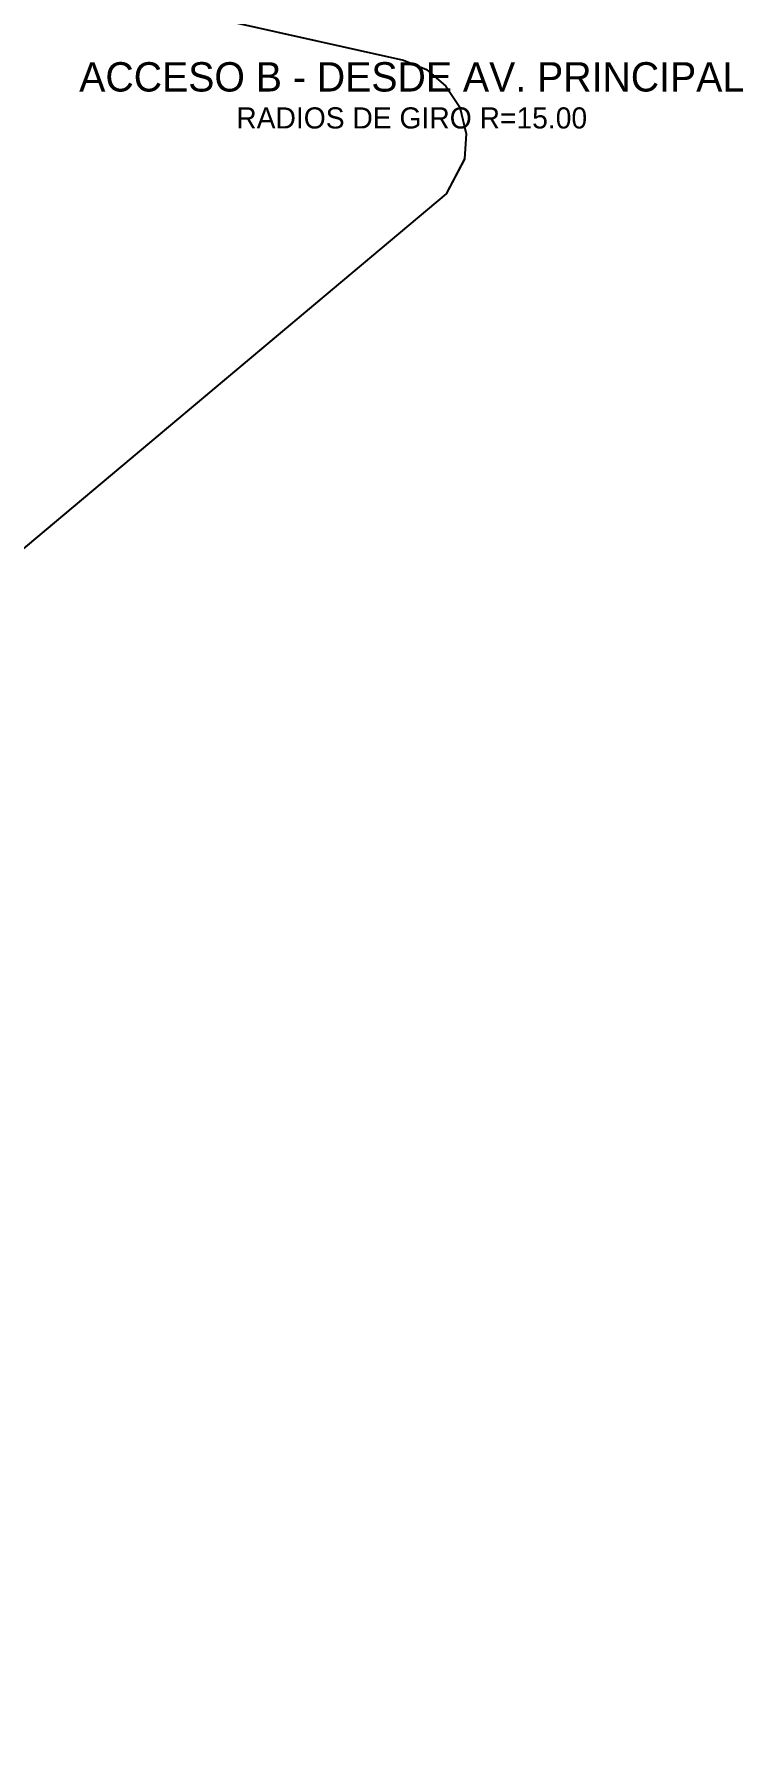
# Model space of a CAD drawing. Header units: metres. Extents: x 357848 to 358234, y 2285108 to 2285465.
# Drawn here: x 358028.8 to 358089.2, y 2285119.7 to 2285264.8 of the extents above; entities that cross this region are included whole.
import ezdxf
from ezdxf.enums import TextEntityAlignment as Align

# ---------------------------------------------------------------- set-up
doc = ezdxf.new("R2010")
doc.units = ezdxf.units.M
for name, color, linetype in [('ACCESO', 1, 'Continuous'), ('PARQUE-LINEAL', 94, 'Continuous'), ('POLIGONO', 5, 'Continuous')]:
    doc.layers.add(name, color=color, linetype=linetype)

msp = doc.modelspace()

# ---------------------------------------------------------------- linework, layer by layer
at = {"layer": 'PARQUE-LINEAL'}
msp.add_lwpolyline([(358001.77, 2285275.64), (358060.31, 2285262.57), (358060.31, 2285262.57), (358060.31, 2285262.57), (358060.31, 2285262.57), (358060.31, 2285262.57), (358060.31, 2285262.57), (358060.31, 2285262.57), (358060.31, 2285262.57), (358060.31, 2285262.56), (358060.31, 2285262.56), (358060.31, 2285262.56), (358060.31, 2285262.56), (358060.31, 2285262.56), (358060.31, 2285262.56), (358060.31, 2285262.56), (358060.31, 2285262.56), (358062.26, 2285261.78), (358062.26, 2285261.78), (358062.26, 2285261.78), (358062.26, 2285261.78), (358062.26, 2285261.78), (358062.26, 2285261.77), (358062.26, 2285261.77), (358062.26, 2285261.77), (358062.26, 2285261.77), (358062.26, 2285261.77), (358062.26, 2285261.77), (358062.26, 2285261.77), (358063.93, 2285260.35), (358063.93, 2285260.35), (358063.93, 2285260.35), (358063.93, 2285260.34), (358063.93, 2285260.34), (358063.93, 2285260.34), (358063.93, 2285260.34), (358063.93, 2285260.34), (358063.93, 2285260.34), (358063.93, 2285260.34), (358063.93, 2285260.34), (358063.93, 2285260.34), (358063.93, 2285260.34), (358063.93, 2285260.34), (358065.12, 2285258.56), (358065.12, 2285258.56), (358065.12, 2285258.56), (358065.12, 2285258.56), (358065.12, 2285258.56), (358065.12, 2285258.56), (358065.12, 2285258.56), (358065.12, 2285258.56), (358065.12, 2285258.56), (358065.12, 2285258.56), (358065.12, 2285258.56), (358065.12, 2285258.56), (358065.12, 2285258.55), (358065.12, 2285258.55), (358065.12, 2285258.55), (358065.12, 2285258.55), (358065.64, 2285256.29), (358065.64, 2285256.29), (358065.64, 2285256.29), (358065.64, 2285256.29), (358065.64, 2285256.29), (358065.64, 2285256.29), (358065.64, 2285256.29), (358065.64, 2285256.29), (358065.64, 2285256.29), (358065.64, 2285256.29), (358065.64, 2285256.29), (358065.64, 2285256.29), (358065.51, 2285254.15), (358065.51, 2285254.15), (358065.51, 2285254.15), (358065.51, 2285254.15), (358065.51, 2285254.15), (358065.51, 2285254.15), (358065.51, 2285254.15), (358065.51, 2285254.15), (358065.51, 2285254.15), (358065.51, 2285254.14), (358065.51, 2285254.14), (358065.51, 2285254.14), (358065.51, 2285254.14), (358065.51, 2285254.14), (358063.95, 2285251.17), (358063.95, 2285251.17), (358063.95, 2285251.17), (358063.95, 2285251.17), (358063.95, 2285251.17), (358063.95, 2285251.17), (358063.95, 2285251.17), (358063.95, 2285251.17), (358063.95, 2285251.17), (358063.94, 2285251.16), (358063.94, 2285251.16), (358063.94, 2285251.16), (358063.94, 2285251.16), (358063.94, 2285251.16), (357959.2, 2285163.28)], dxfattribs=at)
at = {"layer": 'POLIGONO'}
msp.add_lwpolyline([(357879.27, 2285124.57), (357941.62, 2285289.07), (358060.31, 2285262.56), (358062.26, 2285261.77), (358063.93, 2285260.34), (358065.12, 2285258.56), (358065.64, 2285256.29), (358065.51, 2285254.15), (358063.95, 2285251.17), (357910.51, 2285122.42), (357905.46, 2285119.92), (357901.33, 2285119.68), (357879.27, 2285124.57)], close=True, dxfattribs=at)

# ---------------------------------------------------------------- texts
at = {"layer": 'ACCESO'}
for s, height, p in [('ACCESO B - DESDE AV. PRINCIPAL', 2.5, (358061.01, 2285261.14)), ('RADIOS DE GIRO R=15.00', 1.8, (358061.01, 2285257.64))]:
    msp.add_text(s, height=height, dxfattribs=at).set_placement(p, align=Align.MIDDLE_CENTER)

doc.saveas('drawing.dxf')
